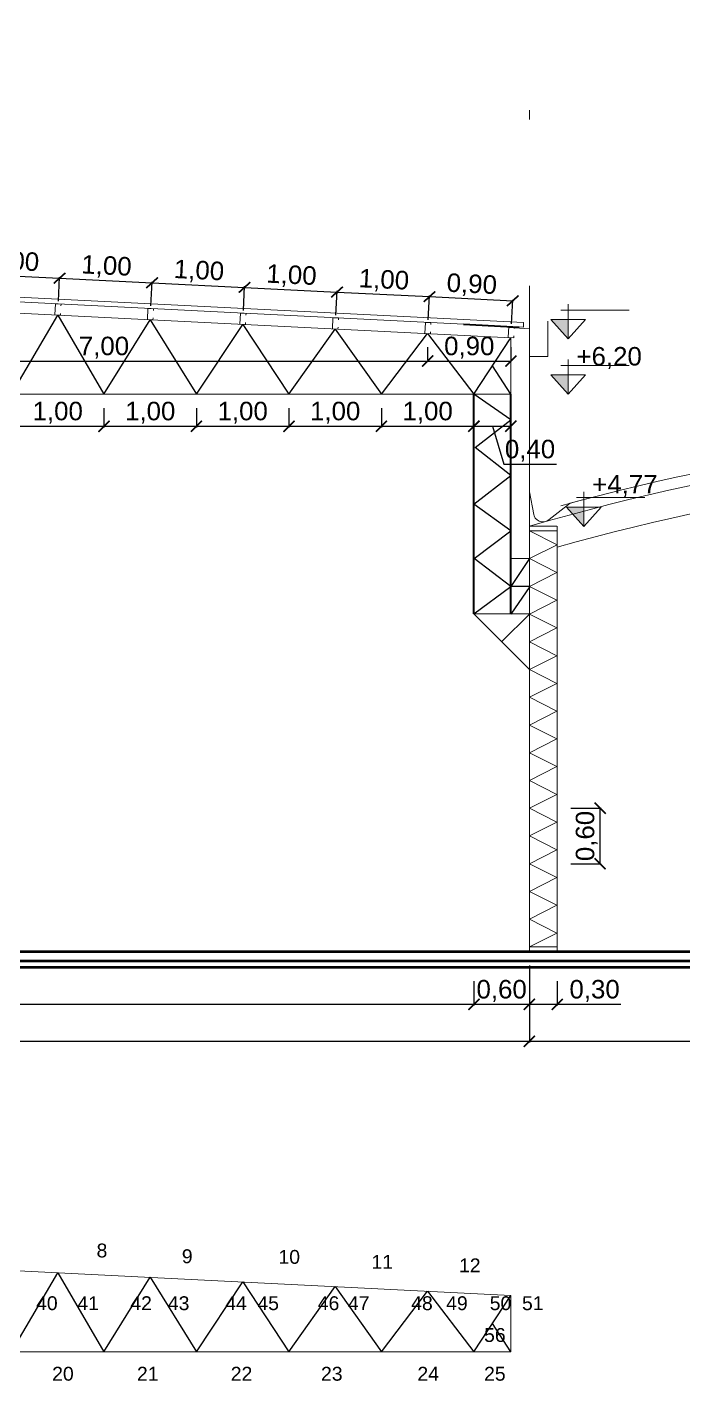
# Model space of a CAD drawing. Header units: millimetres. Extents: x 265 to 853, y -178 to 32.
# Drawn here: x 581.95 to 589.04, y -105.9 to -91.26 of the extents above; entities that cross this region are included whole.
import ezdxf

# ---------------------------------------------------------------- set-up
doc = ezdxf.new("R2010")
doc.units = ezdxf.units.MM
doc.header["$LTSCALE"] = 0.1
doc.header["$MEASUREMENT"] = 0
doc.header["$PDMODE"] = 3
doc.header["$PDSIZE"] = 0.1
doc.linetypes.add('ACAD_ISO10W100', pattern=[18, 12, -3, 0, -3])
doc.layers.get('DEFPOINTS').update_dxf_attribs({"color": 1})
for name, color, linetype, lineweight in [('00_CANALETA', 2, 'Continuous', 13), ('00_EST_COL_DIAG', 1, 'Continuous', 25), ('00_EST_Columna', 3, 'Continuous', 35), ('00_EST_Correa', 3, 'ACAD_ISO10W100', 20), ('00_EST_Cotas', 6, 'Continuous', 9), ('00_EST_Cubierta', 2, 'Continuous', 9), ('00_EST_Ejes', 1, 'Continuous', 9), ('00_EST_Piso', 7, 'Continuous', 50), ('00_EST_Viga', 5, 'Continuous', 20), ('00_EST_Viga_Montante', 5, 'Continuous', 20)]:
    doc.layers.add(name, color=color, linetype=linetype, lineweight=lineweight)
doc.layers.add('00_EST_EXISTENTE', color=8, linetype='Continuous', lineweight=20, transparency=0.5)
doc.layers.add('00_EST_Viga_Diagonales', color=5, linetype='Continuous')
doc.styles.add('1 en 100', font='romans.shx', dxfattribs={"height": 0.17})
doc.styles.add('ARIAL', font='arial.ttf', dxfattribs={"height": 0.15})
doc.styles.add('Arial20', font='arial.ttf', dxfattribs={"height": 0.2})
doc.dimstyles.new('Cota 1-100-Andres', dxfattribs={"dimtxt": 0.2, "dimasz": 0.12, "dimexe": 0.012, "dimexo": 0.15, "dimgap": 0.025, "dimtad": 1, "dimzin": 0, "dimtxsty": 'Arial20', "dimblk1": 'ARCHTICK', "dimblk2": 'ARCHTICK', "dimsah": 1, "dimcen": 0.09, "dimclrd": 256, "dimclre": 256, "dimclrt": 256, "dimazin": 0, "dimtfac": 1, "dimtofl": 0, "dimtmove": 0, "dimatfit": 3, "dimldrblk": 'ARCHTICK', "dimfxl": 1, "dimtolj": 1, "dimtzin": 0, "dimarcsym": 0})

# ---------------------------------------------------------------- blocks, each defined once
blk = doc.blocks.new('_ARCHTICK')
at = {"color": 0, "linetype": 'ByBlock', "const_width": 0.15}
blk.add_lwpolyline([(-0.5, -0.5), (0.5, 0.5)], dxfattribs=at)
blk = doc.blocks.new('*D43')
at = {"layer": '00_EST_Cotas', "lineweight": -2, "transparency": 16777216}
for p, q in [((575.98, -101.506), (575.98, -101.839)), ((586.78, -101.576), (586.78, -101.839)), ((575.98, -101.827), (586.78, -101.827))]:
    blk.add_line(p, q, dxfattribs=at)
at = {"layer": 'DEFPOINTS', "color": 0, "transparency": 16777216}
for p in [(575.98, -101.356), (586.78, -101.426), (586.78, -101.827)]:
    blk.add_point(p, dxfattribs=at)
at = {"layer": '00_EST_Cotas', "lineweight": -2, "transparency": 16777216, "xscale": 0.12, "yscale": 0.12, "zscale": 0.12, "rotation": 180}
blk.add_blockref('_ARCHTICK', (575.98, -101.827), dxfattribs=at)
at = {"layer": '00_EST_Cotas', "lineweight": -2, "transparency": 16777216, "xscale": 0.12, "yscale": 0.12, "zscale": 0.12}
blk.add_blockref('_ARCHTICK', (586.78, -101.827), dxfattribs=at)
at = {"layer": '00_EST_Cotas', "transparency": 16777216, "insert": (581.38, -101.682), "char_height": 0.2, "attachment_point": 5, "style": 'Arial20'}
blk.add_mtext('\\A1;10,80', dxfattribs=at)
blk = doc.blocks.new('*D44')
at = {"layer": '00_EST_Cotas', "lineweight": -2, "transparency": 16777216}
for p, q in [((586.78, -101.576), (586.78, -101.839)), ((587.38, -101.576), (587.38, -101.839)), ((586.78, -101.827), (587.38, -101.827))]:
    blk.add_line(p, q, dxfattribs=at)
at = {"layer": 'DEFPOINTS', "color": 0, "transparency": 16777216}
for p in [(586.78, -101.426), (587.38, -101.426), (587.38, -101.827)]:
    blk.add_point(p, dxfattribs=at)
at = {"layer": '00_EST_Cotas', "lineweight": -2, "transparency": 16777216, "xscale": 0.12, "yscale": 0.12, "zscale": 0.12, "rotation": 180}
blk.add_blockref('_ARCHTICK', (586.78, -101.827), dxfattribs=at)
at = {"layer": '00_EST_Cotas', "lineweight": -2, "transparency": 16777216, "xscale": 0.12, "yscale": 0.12, "zscale": 0.12}
blk.add_blockref('_ARCHTICK', (587.38, -101.827), dxfattribs=at)
at = {"layer": '00_EST_Cotas', "transparency": 16777216, "insert": (587.08, -101.682), "char_height": 0.2, "attachment_point": 5, "style": 'Arial20'}
blk.add_mtext('\\A1;0,60', dxfattribs=at)
blk = doc.blocks.new('*D45')
at = {"layer": '00_EST_Cotas', "lineweight": -2, "transparency": 16777216}
for p, q in [((587.381, -101.406), (587.381, -102.239)), ((575.38, -101.506), (575.38, -102.239)), ((575.38, -102.227), (587.381, -102.227))]:
    blk.add_line(p, q, dxfattribs=at)
at = {"layer": 'DEFPOINTS', "color": 0, "transparency": 16777216}
for p in [(587.381, -101.256), (575.38, -101.356), (587.381, -102.227)]:
    blk.add_point(p, dxfattribs=at)
at = {"layer": '00_EST_Cotas', "lineweight": -2, "transparency": 16777216, "xscale": 0.12, "yscale": 0.12, "zscale": 0.12, "rotation": 180}
blk.add_blockref('_ARCHTICK', (575.38, -102.227), dxfattribs=at)
at = {"layer": '00_EST_Cotas', "lineweight": -2, "transparency": 16777216, "xscale": 0.12, "yscale": 0.12, "zscale": 0.12}
blk.add_blockref('_ARCHTICK', (587.381, -102.227), dxfattribs=at)
at = {"layer": '00_EST_Cotas', "transparency": 16777216, "insert": (581.381, -102.082), "char_height": 0.2, "attachment_point": 5, "style": 'Arial20'}
blk.add_mtext('\\A1;12,00', dxfattribs=at)
blk = doc.blocks.new('*D46')
at = {"layer": '00_EST_Cotas', "lineweight": -2, "transparency": 16777216}
for p, q in [((587.38, -101.406), (587.38, -102.239)), ((601.38, -101.576), (601.38, -102.239)), ((587.38, -102.227), (601.38, -102.227))]:
    blk.add_line(p, q, dxfattribs=at)
at = {"layer": 'DEFPOINTS', "color": 0, "transparency": 16777216}
for p in [(587.38, -101.256), (601.38, -101.426), (601.38, -102.227)]:
    blk.add_point(p, dxfattribs=at)
at = {"layer": '00_EST_Cotas', "lineweight": -2, "transparency": 16777216, "xscale": 0.12, "yscale": 0.12, "zscale": 0.12, "rotation": 180}
blk.add_blockref('_ARCHTICK', (587.38, -102.227), dxfattribs=at)
at = {"layer": '00_EST_Cotas', "lineweight": -2, "transparency": 16777216, "xscale": 0.12, "yscale": 0.12, "zscale": 0.12}
blk.add_blockref('_ARCHTICK', (601.38, -102.227), dxfattribs=at)
at = {"layer": '00_EST_Cotas', "transparency": 16777216, "insert": (594.38, -102.082), "char_height": 0.2, "attachment_point": 5, "style": 'Arial20'}
blk.add_mtext('\\A1;14,00', dxfattribs=at)
blk = doc.blocks.new('cotaNivel')
at = {"layer": '00_EST_Cotas', "transparency": 33554687}
h = blk.add_hatch(color=256, dxfattribs=at)
h.dxf.hatch_style = 1
h.paths.add_polyline_path([(328.514, -103.488), (328.327, -103.488), (328.514, -103.697)])
at = {"layer": '00_EST_Cotas'}
for p, q in [((328.435, -103.386), (329.174, -103.386)), ((328.514, -103.697), (328.514, -103.322))]:
    blk.add_line(p, q, dxfattribs=at)
blk.add_lwpolyline([(328.514, -103.697), (328.701, -103.488), (328.327, -103.488)], close=True, dxfattribs=at)
blk = doc.blocks.new('*D47')
at = {"layer": '00_EST_Cotas', "lineweight": -2, "transparency": 16777216}
for p, q in [((587.38, -101.576), (587.38, -101.839)), ((587.681, -101.576), (587.681, -101.839)), ((587.38, -101.827), (587.681, -101.827)), ((587.681, -101.827), (588.37, -101.827))]:
    blk.add_line(p, q, dxfattribs=at)
at = {"layer": 'DEFPOINTS', "color": 0, "transparency": 16777216}
for p in [(587.38, -101.426), (587.681, -101.426), (587.681, -101.827)]:
    blk.add_point(p, dxfattribs=at)
at = {"layer": '00_EST_Cotas', "lineweight": -2, "transparency": 16777216, "xscale": 0.12, "yscale": 0.12, "zscale": 0.12, "rotation": 180}
blk.add_blockref('_ARCHTICK', (587.38, -101.827), dxfattribs=at)
at = {"layer": '00_EST_Cotas', "lineweight": -2, "transparency": 16777216, "xscale": 0.12, "yscale": 0.12, "zscale": 0.12}
blk.add_blockref('_ARCHTICK', (587.681, -101.827), dxfattribs=at)
at = {"layer": '00_EST_Cotas', "transparency": 16777216, "insert": (588.085, -101.682), "char_height": 0.2, "attachment_point": 5, "style": 'Arial20'}
blk.add_mtext('\\A1;0,30', dxfattribs=at)
blk = doc.blocks.new('*D55')
at = {"layer": '00_EST_Cotas', "lineweight": -2, "transparency": 16777216}
for p, q in [((581.78, -95.377), (581.78, -95.586)), ((582.78, -95.377), (582.78, -95.586)), ((581.78, -95.574), (582.78, -95.574))]:
    blk.add_line(p, q, dxfattribs=at)
at = {"layer": 'DEFPOINTS', "color": 0, "transparency": 16777216}
for p in [(581.78, -95.227), (582.78, -95.227), (582.78, -95.574)]:
    blk.add_point(p, dxfattribs=at)
at = {"layer": '00_EST_Cotas', "lineweight": -2, "transparency": 16777216, "xscale": 0.12, "yscale": 0.12, "zscale": 0.12, "rotation": 180}
blk.add_blockref('_ARCHTICK', (581.78, -95.574), dxfattribs=at)
at = {"layer": '00_EST_Cotas', "lineweight": -2, "transparency": 16777216, "xscale": 0.12, "yscale": 0.12, "zscale": 0.12}
blk.add_blockref('_ARCHTICK', (582.78, -95.574), dxfattribs=at)
at = {"layer": '00_EST_Cotas', "transparency": 16777216, "insert": (582.28, -95.428), "char_height": 0.2, "attachment_point": 5, "style": 'Arial20'}
blk.add_mtext('\\A1;1,00', dxfattribs=at)
blk = doc.blocks.new('*D56')
at = {"layer": '00_EST_Cotas', "lineweight": -2, "transparency": 16777216}
for p, q in [((582.78, -95.377), (582.78, -95.586)), ((583.78, -95.377), (583.78, -95.586)), ((582.78, -95.574), (583.78, -95.574))]:
    blk.add_line(p, q, dxfattribs=at)
at = {"layer": 'DEFPOINTS', "color": 0, "transparency": 16777216}
for p in [(582.78, -95.227), (583.78, -95.227), (583.78, -95.574)]:
    blk.add_point(p, dxfattribs=at)
at = {"layer": '00_EST_Cotas', "lineweight": -2, "transparency": 16777216, "xscale": 0.12, "yscale": 0.12, "zscale": 0.12, "rotation": 180}
blk.add_blockref('_ARCHTICK', (582.78, -95.574), dxfattribs=at)
at = {"layer": '00_EST_Cotas', "lineweight": -2, "transparency": 16777216, "xscale": 0.12, "yscale": 0.12, "zscale": 0.12}
blk.add_blockref('_ARCHTICK', (583.78, -95.574), dxfattribs=at)
at = {"layer": '00_EST_Cotas', "transparency": 16777216, "insert": (583.28, -95.428), "char_height": 0.2, "attachment_point": 5, "style": 'Arial20'}
blk.add_mtext('\\A1;1,00', dxfattribs=at)
blk = doc.blocks.new('*D57')
at = {"layer": '00_EST_Cotas', "lineweight": -2, "transparency": 16777216}
for p, q in [((583.78, -95.377), (583.78, -95.586)), ((584.78, -95.377), (584.78, -95.586)), ((583.78, -95.574), (584.78, -95.574))]:
    blk.add_line(p, q, dxfattribs=at)
at = {"layer": 'DEFPOINTS', "color": 0, "transparency": 16777216}
for p in [(583.78, -95.227), (584.78, -95.227), (584.78, -95.574)]:
    blk.add_point(p, dxfattribs=at)
at = {"layer": '00_EST_Cotas', "lineweight": -2, "transparency": 16777216, "xscale": 0.12, "yscale": 0.12, "zscale": 0.12, "rotation": 180}
blk.add_blockref('_ARCHTICK', (583.78, -95.574), dxfattribs=at)
at = {"layer": '00_EST_Cotas', "lineweight": -2, "transparency": 16777216, "xscale": 0.12, "yscale": 0.12, "zscale": 0.12}
blk.add_blockref('_ARCHTICK', (584.78, -95.574), dxfattribs=at)
at = {"layer": '00_EST_Cotas', "transparency": 16777216, "insert": (584.28, -95.428), "char_height": 0.2, "attachment_point": 5, "style": 'Arial20'}
blk.add_mtext('\\A1;1,00', dxfattribs=at)
blk = doc.blocks.new('*D58')
at = {"layer": '00_EST_Cotas', "lineweight": -2, "transparency": 16777216}
for p, q in [((584.78, -95.377), (584.78, -95.586)), ((585.78, -95.377), (585.78, -95.586)), ((584.78, -95.574), (585.78, -95.574))]:
    blk.add_line(p, q, dxfattribs=at)
at = {"layer": 'DEFPOINTS', "color": 0, "transparency": 16777216}
for p in [(584.78, -95.227), (585.78, -95.227), (585.78, -95.574)]:
    blk.add_point(p, dxfattribs=at)
at = {"layer": '00_EST_Cotas', "lineweight": -2, "transparency": 16777216, "xscale": 0.12, "yscale": 0.12, "zscale": 0.12, "rotation": 180}
blk.add_blockref('_ARCHTICK', (584.78, -95.574), dxfattribs=at)
at = {"layer": '00_EST_Cotas', "lineweight": -2, "transparency": 16777216, "xscale": 0.12, "yscale": 0.12, "zscale": 0.12}
blk.add_blockref('_ARCHTICK', (585.78, -95.574), dxfattribs=at)
at = {"layer": '00_EST_Cotas', "transparency": 16777216, "insert": (585.28, -95.428), "char_height": 0.2, "attachment_point": 5, "style": 'Arial20'}
blk.add_mtext('\\A1;1,00', dxfattribs=at)
blk = doc.blocks.new('*D59')
at = {"layer": '00_EST_Cotas', "lineweight": -2, "transparency": 16777216}
for p, q in [((585.78, -95.377), (585.78, -95.586)), ((586.78, -95.377), (586.78, -95.586)), ((585.78, -95.574), (586.78, -95.574))]:
    blk.add_line(p, q, dxfattribs=at)
at = {"layer": 'DEFPOINTS', "color": 0, "transparency": 16777216}
for p in [(585.78, -95.227), (586.78, -95.227), (586.78, -95.574)]:
    blk.add_point(p, dxfattribs=at)
at = {"layer": '00_EST_Cotas', "lineweight": -2, "transparency": 16777216, "xscale": 0.12, "yscale": 0.12, "zscale": 0.12, "rotation": 180}
blk.add_blockref('_ARCHTICK', (585.78, -95.574), dxfattribs=at)
at = {"layer": '00_EST_Cotas', "lineweight": -2, "transparency": 16777216, "xscale": 0.12, "yscale": 0.12, "zscale": 0.12}
blk.add_blockref('_ARCHTICK', (586.78, -95.574), dxfattribs=at)
at = {"layer": '00_EST_Cotas', "transparency": 16777216, "insert": (586.28, -95.428), "char_height": 0.2, "attachment_point": 5, "style": 'Arial20'}
blk.add_mtext('\\A1;1,00', dxfattribs=at)
blk = doc.blocks.new('*D60')
at = {"layer": '00_EST_Cotas', "lineweight": -2, "transparency": 16777216}
for p, q in [((586.78, -95.377), (586.78, -95.586)), ((587.18, -95.377), (587.18, -95.586)), ((586.78, -95.574), (587.18, -95.574)), ((586.98, -95.574), (587.103, -95.984)), ((587.103, -95.984), (587.672, -95.984))]:
    blk.add_line(p, q, dxfattribs=at)
at = {"layer": 'DEFPOINTS', "color": 0, "transparency": 16777216}
for p in [(586.78, -95.227), (587.18, -95.227), (587.18, -95.574)]:
    blk.add_point(p, dxfattribs=at)
at = {"layer": '00_EST_Cotas', "lineweight": -2, "transparency": 16777216, "xscale": 0.12, "yscale": 0.12, "zscale": 0.12, "rotation": 180}
blk.add_blockref('_ARCHTICK', (586.78, -95.574), dxfattribs=at)
at = {"layer": '00_EST_Cotas', "lineweight": -2, "transparency": 16777216, "xscale": 0.12, "yscale": 0.12, "zscale": 0.12}
blk.add_blockref('_ARCHTICK', (587.18, -95.574), dxfattribs=at)
at = {"layer": '00_EST_Cotas', "transparency": 16777216, "insert": (587.387, -95.839), "char_height": 0.2, "attachment_point": 5, "style": 'Arial20'}
blk.add_mtext('\\A1;0,40', dxfattribs=at)
blk = doc.blocks.new('*D67')
at = {"layer": '00_EST_Cotas', "lineweight": -2, "transparency": 16777216}
for p, q in [((581.287, -94.172), (581.3, -93.91)), ((581.3, -93.922), (582.3, -93.972)), ((582.287, -94.222), (582.3, -93.96))]:
    blk.add_line(p, q, dxfattribs=at)
at = {"layer": 'DEFPOINTS', "color": 0, "transparency": 16777216}
for p in [(582.3, -93.972), (581.28, -94.322), (582.28, -94.372)]:
    blk.add_point(p, dxfattribs=at)
at = {"layer": '00_EST_Cotas', "lineweight": -2, "transparency": 16777216, "xscale": 0.12, "yscale": 0.12, "zscale": 0.12}
for p, rotation in [((581.3, -93.922), 177.1383930134005), ((582.3, -93.972), 357.1383930134005)]:
    blk.add_blockref('_ARCHTICK', p, dxfattribs=dict(at, rotation=rotation))
at = {"layer": '00_EST_Cotas', "transparency": 16777216, "insert": (581.807, -93.802), "char_height": 0.2, "attachment_point": 5, "rotation": 357.1384, "style": 'Arial20'}
blk.add_mtext('\\A1;1,00', dxfattribs=at)
blk = doc.blocks.new('*D68')
at = {"layer": '00_EST_Cotas', "lineweight": -2, "transparency": 16777216}
for p, q in [((582.287, -94.222), (582.3, -93.96)), ((582.3, -93.972), (583.3, -94.022)), ((583.287, -94.272), (583.3, -94.01))]:
    blk.add_line(p, q, dxfattribs=at)
at = {"layer": 'DEFPOINTS', "color": 0, "transparency": 16777216}
for p in [(583.3, -94.022), (582.28, -94.372), (583.28, -94.422)]:
    blk.add_point(p, dxfattribs=at)
at = {"layer": '00_EST_Cotas', "lineweight": -2, "transparency": 16777216, "xscale": 0.12, "yscale": 0.12, "zscale": 0.12}
for p, rotation in [((582.3, -93.972), 177.1383930134005), ((583.3, -94.022), 357.1383930134005)]:
    blk.add_blockref('_ARCHTICK', p, dxfattribs=dict(at, rotation=rotation))
at = {"layer": '00_EST_Cotas', "transparency": 16777216, "insert": (582.807, -93.852), "char_height": 0.2, "attachment_point": 5, "rotation": 357.1384, "style": 'Arial20'}
blk.add_mtext('\\A1;1,00', dxfattribs=at)
blk = doc.blocks.new('*D69')
at = {"layer": '00_EST_Cotas', "lineweight": -2, "transparency": 16777216}
for p, q in [((583.287, -94.272), (583.3, -94.01)), ((583.3, -94.022), (584.3, -94.072)), ((584.287, -94.322), (584.3, -94.06))]:
    blk.add_line(p, q, dxfattribs=at)
at = {"layer": 'DEFPOINTS', "color": 0, "transparency": 16777216}
for p in [(584.3, -94.072), (583.28, -94.422), (584.28, -94.472)]:
    blk.add_point(p, dxfattribs=at)
at = {"layer": '00_EST_Cotas', "lineweight": -2, "transparency": 16777216, "xscale": 0.12, "yscale": 0.12, "zscale": 0.12}
for p, rotation in [((583.3, -94.022), 177.1383930134005), ((584.3, -94.072), 357.1383930134005)]:
    blk.add_blockref('_ARCHTICK', p, dxfattribs=dict(at, rotation=rotation))
at = {"layer": '00_EST_Cotas', "transparency": 16777216, "insert": (583.807, -93.902), "char_height": 0.2, "attachment_point": 5, "rotation": 357.1384, "style": 'Arial20'}
blk.add_mtext('\\A1;1,00', dxfattribs=at)
blk = doc.blocks.new('*D70')
at = {"layer": '00_EST_Cotas', "lineweight": -2, "transparency": 16777216}
for p, q in [((584.287, -94.322), (584.3, -94.06)), ((584.3, -94.072), (585.3, -94.122)), ((585.287, -94.372), (585.3, -94.11))]:
    blk.add_line(p, q, dxfattribs=at)
at = {"layer": 'DEFPOINTS', "color": 0, "transparency": 16777216}
for p in [(585.3, -94.122), (584.28, -94.472), (585.28, -94.522)]:
    blk.add_point(p, dxfattribs=at)
at = {"layer": '00_EST_Cotas', "lineweight": -2, "transparency": 16777216, "xscale": 0.12, "yscale": 0.12, "zscale": 0.12}
for p, rotation in [((584.3, -94.072), 177.1383930134005), ((585.3, -94.122), 357.1383930134005)]:
    blk.add_blockref('_ARCHTICK', p, dxfattribs=dict(at, rotation=rotation))
at = {"layer": '00_EST_Cotas', "transparency": 16777216, "insert": (584.807, -93.952), "char_height": 0.2, "attachment_point": 5, "rotation": 357.1384, "style": 'Arial20'}
blk.add_mtext('\\A1;1,00', dxfattribs=at)
blk = doc.blocks.new('*D71')
at = {"layer": '00_EST_Cotas', "lineweight": -2, "transparency": 16777216}
for p, q in [((585.287, -94.372), (585.3, -94.11)), ((585.3, -94.122), (586.3, -94.172)), ((586.287, -94.422), (586.3, -94.16))]:
    blk.add_line(p, q, dxfattribs=at)
at = {"layer": 'DEFPOINTS', "color": 0, "transparency": 16777216}
for p in [(586.3, -94.172), (585.28, -94.522), (586.28, -94.572)]:
    blk.add_point(p, dxfattribs=at)
at = {"layer": '00_EST_Cotas', "lineweight": -2, "transparency": 16777216, "xscale": 0.12, "yscale": 0.12, "zscale": 0.12}
for p, rotation in [((585.3, -94.122), 177.1383930134005), ((586.3, -94.172), 357.1383930134005)]:
    blk.add_blockref('_ARCHTICK', p, dxfattribs=dict(at, rotation=rotation))
at = {"layer": '00_EST_Cotas', "transparency": 16777216, "insert": (585.807, -94.002), "char_height": 0.2, "attachment_point": 5, "rotation": 357.1384, "style": 'Arial20'}
blk.add_mtext('\\A1;1,00', dxfattribs=at)
blk = doc.blocks.new('*D72')
at = {"layer": '00_EST_Cotas', "lineweight": -2, "transparency": 16777216}
for p, q in [((586.287, -94.422), (586.3, -94.16)), ((586.3, -94.172), (587.2, -94.217)), ((587.187, -94.466), (587.2, -94.205))]:
    blk.add_line(p, q, dxfattribs=at)
at = {"layer": 'DEFPOINTS', "color": 0, "transparency": 16777216}
for p in [(587.2, -94.217), (586.28, -94.572), (587.18, -94.616)]:
    blk.add_point(p, dxfattribs=at)
at = {"layer": '00_EST_Cotas', "lineweight": -2, "transparency": 16777216, "xscale": 0.12, "yscale": 0.12, "zscale": 0.12}
for p, rotation in [((586.3, -94.172), 177.1383930134005), ((587.2, -94.217), 357.1383930134005)]:
    blk.add_blockref('_ARCHTICK', p, dxfattribs=dict(at, rotation=rotation))
at = {"layer": '00_EST_Cotas', "transparency": 16777216, "insert": (586.757, -94.05), "char_height": 0.2, "attachment_point": 5, "rotation": 357.1384, "style": 'Arial20'}
blk.add_mtext('\\A1;0,90', dxfattribs=at)
blk = doc.blocks.new('*D77')
at = {"layer": '00_EST_Cotas', "lineweight": -2, "transparency": 16777216}
for p, q in [((579.28, -94.719), (579.28, -94.857)), ((586.28, -94.719), (586.28, -94.857)), ((579.28, -94.869), (586.28, -94.869))]:
    blk.add_line(p, q, dxfattribs=at)
at = {"layer": 'DEFPOINTS', "color": 0, "transparency": 16777216}
for p in [(579.28, -94.869), (586.28, -94.869), (586.28, -94.869)]:
    blk.add_point(p, dxfattribs=at)
at = {"layer": '00_EST_Cotas', "lineweight": -2, "transparency": 16777216, "xscale": 0.12, "yscale": 0.12, "zscale": 0.12, "rotation": 180}
blk.add_blockref('_ARCHTICK', (579.28, -94.869), dxfattribs=at)
at = {"layer": '00_EST_Cotas', "lineweight": -2, "transparency": 16777216, "xscale": 0.12, "yscale": 0.12, "zscale": 0.12}
blk.add_blockref('_ARCHTICK', (586.28, -94.869), dxfattribs=at)
at = {"layer": '00_EST_Cotas', "transparency": 16777216, "insert": (582.78, -94.724), "char_height": 0.2, "attachment_point": 5, "style": 'Arial20'}
blk.add_mtext('\\A1;7,00', dxfattribs=at)
blk = doc.blocks.new('*D78')
at = {"layer": '00_EST_Cotas', "lineweight": -2, "transparency": 16777216}
for p, q in [((586.28, -94.719), (586.28, -94.857)), ((587.18, -94.719), (587.18, -94.857)), ((586.28, -94.869), (587.18, -94.869))]:
    blk.add_line(p, q, dxfattribs=at)
at = {"layer": 'DEFPOINTS', "color": 0, "transparency": 16777216}
for p in [(586.28, -94.869), (587.18, -94.869), (587.18, -94.869)]:
    blk.add_point(p, dxfattribs=at)
at = {"layer": '00_EST_Cotas', "lineweight": -2, "transparency": 16777216, "xscale": 0.12, "yscale": 0.12, "zscale": 0.12, "rotation": 180}
blk.add_blockref('_ARCHTICK', (586.28, -94.869), dxfattribs=at)
at = {"layer": '00_EST_Cotas', "lineweight": -2, "transparency": 16777216, "xscale": 0.12, "yscale": 0.12, "zscale": 0.12}
blk.add_blockref('_ARCHTICK', (587.18, -94.869), dxfattribs=at)
at = {"layer": '00_EST_Cotas', "transparency": 16777216, "insert": (586.73, -94.724), "char_height": 0.2, "attachment_point": 5, "style": 'Arial20'}
blk.add_mtext('\\A1;0,90', dxfattribs=at)
blk = doc.blocks.new('*D79')
at = {"layer": '00_EST_Cotas', "lineweight": -2, "transparency": 16777216}
for p, q in [((587.828, -99.706), (588.157, -99.706)), ((588.145, -100.306), (588.145, -99.706)), ((587.828, -100.306), (588.157, -100.306))]:
    blk.add_line(p, q, dxfattribs=at)
at = {"layer": 'DEFPOINTS', "color": 0, "transparency": 16777216}
for p in [(587.678, -99.706), (588.145, -99.706), (587.678, -100.306)]:
    blk.add_point(p, dxfattribs=at)
at = {"layer": '00_EST_Cotas', "lineweight": -2, "transparency": 16777216, "xscale": 0.12, "yscale": 0.12, "zscale": 0.12}
for p, rotation in [((588.145, -99.706), 90), ((588.145, -100.306), 270)]:
    blk.add_blockref('_ARCHTICK', p, dxfattribs=dict(at, rotation=rotation))
at = {"layer": '00_EST_Cotas', "transparency": 16777216, "insert": (588, -100.006), "char_height": 0.2, "attachment_point": 5, "rotation": 90, "style": 'Arial20'}
blk.add_mtext('\\A1;0,60', dxfattribs=at)

msp = doc.modelspace()

# ---------------------------------------------------------------- linework, layer by layer
at = {"layer": '00_CANALETA'}
for p, q in [((587.38, -96.284), (587.428, -96.529)), ((587.821, -96.407), (588.009, -96.357)), ((587.821, -96.407), (587.593, -96.584))]:
    msp.add_line(p, q, dxfattribs=at)
msp.add_lwpolyline([(587.165, -94.505), (587.381, -94.519), (587.381, -94.819), (587.581, -94.819), (587.581, -94.439), (587.581, -94.439)], dxfattribs=at)
msp.add_arc((587.526, -96.51), 0.1, 181.8559, 312.1595, dxfattribs=at)
at = {"layer": '00_EST_COL_DIAG'}
for p, q in [((587.18, -95.227), (586.98, -94.922)), ((587.386, -97.008), (587.18, -97.006)), ((587.38, -97.006), (587.18, -97.306)), ((587.384, -97.308), (587.18, -97.306)), ((587.384, -97.308), (587.18, -97.606)), ((587.381, -98.205), (586.78, -97.603)), ((587.381, -97.606), (586.78, -97.603)), ((587.081, -97.904), (587.381, -97.606)), ((587.18, -105.585), (586.98, -105.28))]:
    msp.add_line(p, q, dxfattribs=at)
msp.add_lwpolyline([(586.78, -97.603), (587.18, -97.306), (586.784, -97.003), (587.18, -96.706), (586.78, -96.415), (587.18, -96.106), (586.794, -95.803), (587.18, -95.506), (586.78, -95.227)], dxfattribs=at)
at = {"layer": '00_EST_Columna'}
for p, q in [((586.668, -94.471), (587.27, -94.501)), ((586.78, -97.603), (586.78, -95.227)), ((587.18, -97.606), (587.18, -95.227))]:
    msp.add_line(p, q, dxfattribs=at)
at = {"layer": '00_EST_Correa'}
for points in [[(582.315, -94.273), (582.316, -94.253), (582.256, -94.25), (582.25, -94.37), (582.31, -94.373), (582.311, -94.353)], [(583.315, -94.323), (583.316, -94.303), (583.256, -94.3), (583.25, -94.42), (583.31, -94.423), (583.311, -94.403)], [(584.315, -94.373), (584.316, -94.353), (584.256, -94.35), (584.25, -94.47), (584.31, -94.473), (584.311, -94.453)], [(585.315, -94.423), (585.316, -94.403), (585.256, -94.4), (585.25, -94.52), (585.31, -94.523), (585.311, -94.503)], [(586.315, -94.473), (586.316, -94.453), (586.256, -94.45), (586.25, -94.57), (586.31, -94.573), (586.311, -94.553)], [(587.215, -94.518), (587.216, -94.498), (587.156, -94.495), (587.15, -94.615), (587.21, -94.617), (587.211, -94.597)]]:
    msp.add_lwpolyline(points, dxfattribs=at)
at = {"layer": '00_EST_Cubierta'}
for p, q in [((587.317, -94.453), (575.26, -93.847)), ((587.315, -94.503), (575.257, -93.897)), ((587.315, -94.503), (587.317, -94.453))]:
    msp.add_line(p, q, dxfattribs=at)
at = {"layer": '00_EST_Ejes', "linetype": 'ACAD_ISO10W100', "ltscale": 6}
msp.add_line((587.381, -101.256), (587.381, -91.256), dxfattribs=at)
at = {"layer": '00_EST_EXISTENTE'}
for p, q in [((587.38, -96.656), (587.678, -96.656)), ((587.38, -96.706), (587.678, -96.706)), ((587.68, -101.256), (587.68, -96.656)), ((587.38, -101.206), (587.678, -101.206)), ((587.381, -101.256), (587.68, -101.256))]:
    msp.add_line(p, q, dxfattribs=at)
msp.add_lwpolyline([(587.381, -101.206), (587.678, -101.056), (587.38, -100.906), (587.678, -100.756), (587.38, -100.606), (587.678, -100.456), (587.38, -100.306), (587.678, -100.156), (587.381, -100.006), (587.678, -99.856), (587.38, -99.706), (587.678, -99.556), (587.381, -99.406), (587.678, -99.256), (587.38, -99.106), (587.678, -98.956), (587.38, -98.806), (587.678, -98.656), (587.38, -98.506), (587.678, -98.356), (587.38, -98.206), (587.678, -98.056), (587.38, -97.906), (587.678, -97.756), (587.38, -97.606), (587.678, -97.456), (587.38, -97.306), (587.678, -97.156), (587.38, -97.006), (587.68, -96.856), (587.381, -96.706)], dxfattribs=at)
for radius, start, end in [(25.12, 73.8196, 105.3728), (25, 73.7398, 106.2602), (24.7, 74.261, 105.739)]:
    msp.add_arc((594.38, -120.656), radius, start, end, dxfattribs=at)
at = {"layer": '00_EST_Piso'}
for p, q in [((575.38, -101.256), (601.38, -101.256)), ((573.249, -101.426), (601.38, -101.426)), ((573.254, -101.356), (601.38, -101.356))]:
    msp.add_line(p, q, dxfattribs=at)
at = {"layer": '00_EST_Viga'}
for p, q in [((575.38, -94.027), (587.18, -94.617)), ((575.38, -95.227), (587.18, -95.227)), ((575.38, -104.385), (587.18, -104.975)), ((575.38, -105.585), (587.18, -105.585))]:
    msp.add_line(p, q, dxfattribs=at)
at = {"layer": '00_EST_Viga_Diagonales'}
for points in [[(581.78, -95.227), (582.28, -94.372), (582.78, -95.227), (583.28, -94.422), (583.78, -95.227), (584.28, -94.472), (584.78, -95.227), (585.28, -94.522), (585.78, -95.227), (586.28, -94.572), (586.78, -95.227), (587.18, -94.617)], [(581.78, -105.585), (582.28, -104.73), (582.78, -105.585), (583.28, -104.78), (583.78, -105.585), (584.28, -104.83), (584.78, -105.585), (585.28, -104.88), (585.78, -105.585), (586.28, -104.93), (586.78, -105.585), (587.18, -104.975)]]:
    msp.add_lwpolyline(points, dxfattribs=at)
at = {"layer": '00_EST_Viga_Montante'}
for p, q in [((587.18, -94.617), (587.18, -95.227)), ((587.18, -104.975), (587.18, -105.585))]:
    msp.add_line(p, q, dxfattribs=at)

# ---------------------------------------------------------------- block references
at = {"layer": '00_EST_Correa'}
for p in [(259.285, 9.068), (259.285, 8.47), (259.455, 7.04)]:
    msp.add_blockref('cotaNivel', p, dxfattribs=at)

# ---------------------------------------------------------------- texts
at = {"layer": '00_EST_Cotas', "attachment_point": 1}
for s, width, gutter_width, insert, char_height, style in [('{\\fArial|b0|i0|c0|p34;+6,20}', 1.21693, 0.85, (587.889, -94.717), 0.2, '1 en 100'), ('{\\fArial|b0|i0|c0|p34;+4,77}', 1.21693, 0.85, (588.059, -96.101), 0.2, '1 en 100'), ('8', 0.31632, 0.75, (582.7, -104.415), 0.15, 'ARIAL'), ('9', 0.31632, 0.75, (583.622, -104.477), 0.15, 'ARIAL'), ('10', 0.31632, 0.75, (584.667, -104.484), 0.15, 'ARIAL'), ('11', 0.31632, 0.75, (585.673, -104.538), 0.15, 'ARIAL'), ('12', 0.31632, 0.75, (586.619, -104.576), 0.15, 'ARIAL'), ('40', 0.31632, 0.75, (582.046, -104.985), 0.15, 'ARIAL'), ('41', 0.31632, 0.75, (582.493, -104.985), 0.15, 'ARIAL'), ('42', 0.31632, 0.75, (583.065, -104.985), 0.15, 'ARIAL'), ('43', 0.31632, 0.75, (583.471, -104.985), 0.15, 'ARIAL'), ('44', 0.31632, 0.75, (584.091, -104.985), 0.15, 'ARIAL'), ('45', 0.31632, 0.75, (584.439, -104.985), 0.15, 'ARIAL'), ('46', 0.31632, 0.75, (585.092, -104.985), 0.15, 'ARIAL'), ('47', 0.31632, 0.75, (585.418, -104.985), 0.15, 'ARIAL'), ('48', 0.31632, 0.75, (586.102, -104.985), 0.15, 'ARIAL'), ('49', 0.31632, 0.75, (586.48, -104.985), 0.15, 'ARIAL'), ('50', 0.31632, 0.75, (586.951, -104.985), 0.15, 'ARIAL'), ('51', 0.31632, 0.75, (587.3, -104.985), 0.15, 'ARIAL'), ('56', 0.31632, 0.75, (586.89, -105.329), 0.15, 'ARIAL'), ('20', 0.31632, 0.75, (582.22, -105.748), 0.15, 'ARIAL'), ('21', 0.31632, 0.75, (583.137, -105.748), 0.15, 'ARIAL'), ('22', 0.31632, 0.75, (584.151, -105.748), 0.15, 'ARIAL'), ('23', 0.31632, 0.75, (585.127, -105.748), 0.15, 'ARIAL'), ('24', 0.31632, 0.75, (586.169, -105.748), 0.15, 'ARIAL'), ('25', 0.31632, 0.75, (586.89, -105.748), 0.15, 'ARIAL')]:
    msp.add_mtext_dynamic_manual_height_columns(s, width=width, gutter_width=gutter_width, heights=[0], dxfattribs=dict(at, insert=insert, char_height=char_height, style=style))

# ---------------------------------------------------------------- dimensions: what is measured, and where the dimension line sits
at = {"layer": '00_EST_Cotas'}
for base, p1, p2, picture, middle in [((582.3, -93.972), (581.28, -94.322), (582.28, -94.372), '*D67', (581.807, -93.802)), ((583.3, -94.022), (582.28, -94.372), (583.28, -94.422), '*D68', (582.807, -93.852)), ((584.3, -94.072), (583.28, -94.422), (584.28, -94.472), '*D69', (583.807, -93.902)), ((585.3, -94.122), (584.28, -94.472), (585.28, -94.522), '*D70', (584.807, -93.952)), ((586.3, -94.172), (585.28, -94.522), (586.28, -94.572), '*D71', (585.807, -94.002)), ((587.2, -94.217), (586.28, -94.572), (587.18, -94.616), '*D72', (586.757, -94.05))]:
    dim = msp.add_linear_dim(base=base, p1=p1, p2=p2, angle=177.1384, dimstyle='Cota 1-100-Andres', override={"dimtmove": 1}, dxfattribs=at)
    dim.commit()
    dim.dimension.update_dxf_attribs({"geometry": picture, "text_midpoint": middle})
for base, p1, p2, picture, middle in [((586.28, -94.869), (579.28, -94.869), (586.28, -94.869), '*D77', (582.78, -94.724)), ((587.18, -94.869), (586.28, -94.869), (587.18, -94.869), '*D78', (586.73, -94.724)), ((582.78, -95.574), (581.78, -95.227), (582.78, -95.227), '*D55', (582.28, -95.428)), ((583.78, -95.574), (582.78, -95.227), (583.78, -95.227), '*D56', (583.28, -95.428)), ((584.78, -95.574), (583.78, -95.227), (584.78, -95.227), '*D57', (584.28, -95.428)), ((585.78, -95.574), (584.78, -95.227), (585.78, -95.227), '*D58', (585.28, -95.428)), ((586.78, -95.574), (585.78, -95.227), (586.78, -95.227), '*D59', (586.28, -95.428)), ((587.18, -95.574), (586.78, -95.227), (587.18, -95.227), '*D60', (587.128, -95.839))]:
    dim = msp.add_linear_dim(base=base, p1=p1, p2=p2, dimstyle='Cota 1-100-Andres', override={"dimtmove": 1}, dxfattribs=at)
    dim.commit()
    dim.dimension.update_dxf_attribs({"geometry": picture, "text_midpoint": middle})
dim = msp.add_linear_dim(base=(588.145, -99.706), p1=(587.678, -100.306), p2=(587.678, -99.706), angle=90, dimstyle='Cota 1-100-Andres', dxfattribs=at)
dim.commit()
dim.dimension.update_dxf_attribs({"geometry": '*D79', "text_midpoint": (588, -100.006)})
for base, p1, p2, picture, middle in [((587.381, -102.227), (575.38, -101.356), (587.381, -101.256), '*D45', (581.381, -102.082)), ((601.38, -102.227), (587.38, -101.256), (601.38, -101.426), '*D46', (594.38, -102.082)), ((586.78, -101.827), (575.98, -101.356), (586.78, -101.426), '*D43', (581.38, -101.682)), ((587.38, -101.827), (586.78, -101.426), (587.38, -101.426), '*D44', (587.08, -101.682)), ((587.681, -101.827), (587.38, -101.426), (587.681, -101.426), '*D47', (588.085, -101.682))]:
    dim = msp.add_linear_dim(base=base, p1=p1, p2=p2, dimstyle='Cota 1-100-Andres', dxfattribs=at)
    dim.commit()
    dim.dimension.update_dxf_attribs({"geometry": picture, "text_midpoint": middle})

doc.saveas('drawing.dxf')
